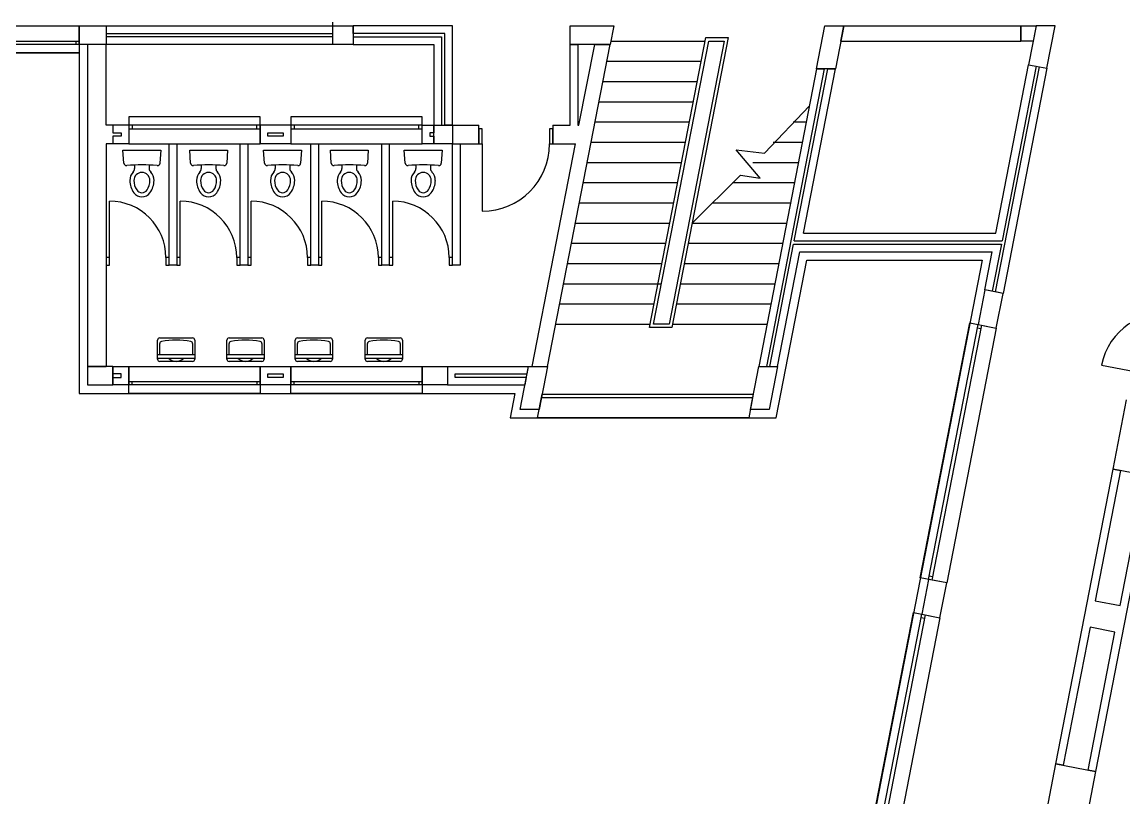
# Model space of a CAD drawing. Header units: millimetres. Extents: x -242071 to 82444, y -53139 to 112036.
# Drawn here: x -29882 to -13281, y 1732 to 13422 of the extents above; entities that cross this region are included whole.
import ezdxf

# ---------------------------------------------------------------- set-up
doc = ezdxf.new("R2010")
doc.units = ezdxf.units.MM
for name, color, linetype in [('Columns_conc_steel_timber', 5, 'Continuous'), ('Fixture_Sanitary', 2, 'Continuous'), ('Open_stairs_and_ramps', 2, 'Continuous'), ('Walls_brick_block_etc', 3, 'Continuous'), ('Windows_and_doors_to_brickwork', 1, 'Continuous')]:
    doc.layers.add(name, color=color, linetype=linetype)

msp = doc.modelspace()

# ---------------------------------------------------------------- linework, layer by layer
at = {"layer": 'Columns_conc_steel_timber', "color": 4, "linetype": 'Continuous'}
for p, q in [((-14832.5, 13136.3), (-14832.5, 13364.9)), ((-14832.5, 13364.9), (-14603.9, 13364.9)), ((-14603.9, 13364.9), (-14648.3, 13136.3)), ((-14648.3, 13136.3), (-14832.5, 13136.3)), ((-14306.6, 2245.8), (-13708.2, 2129.5))]:
    msp.add_line(p, q, dxfattribs=at)
for points in [[(-29022.5, 13085.5), (-29022.5, 13364.9), (-28616.1, 13364.9), (-28616.1, 13085.5), (-29022.5, 13085.5)], [(-25199.8, 13085.5), (-25199.8, 13364.9), (-24895, 13364.9), (-24895, 13085.5), (-25199.8, 13085.5)], [(-21624.7, 13364.9), (-20967.7, 13364.9), (-21022, 13085.5), (-21624.7, 13085.5), (-21624.7, 13364.9)], [(-17786.3, 13364.9), (-17501.7, 13364.9), (-17627.7, 12716.6), (-17912.3, 12716.6), (-17786.3, 13364.9)], [(-14319.2, 13364.9), (-14603.9, 13364.9), (-14717.9, 12778.2), (-14443.6, 12724.9), (-14319.2, 13364.9)], [(-23675.8, 11586.9), (-23675.8, 11866.3), (-23396.4, 11866.3), (-23396.4, 11586.9), (-23675.8, 11586.9)], [(-15102.6, 9334), (-15376.9, 9387.3), (-15478.7, 8863.7), (-15204.4, 8810.4), (-15102.6, 9334)], [(-28895.5, 7954.7), (-28514.5, 7954.7), (-28514.5, 8234.1), (-28895.5, 8234.1), (-28895.5, 7954.7)], [(-23853.6, 7954.7), (-23853.6, 8234.1), (-23472.6, 8234.1), (-23472.6, 7954.7), (-23853.6, 7954.7)], [(-22249.4, 8234.1), (-21964.8, 8234.1), (-22090.8, 7585.8), (-22375.4, 7585.8), (-22249.4, 8234.1)], [(-18783.4, 8234.1), (-18498.8, 8234.1), (-18624.8, 7585.8), (-18909.4, 7585.8), (-18783.4, 8234.1)], [(-12642, 7615.9), (-12845.5, 6568.7), (-13443.9, 6685), (-13240.4, 7732.2)], [(-15950.7, 4970.6), (-16225, 5023.9), (-16326.8, 4500.3), (-16052.4, 4447), (-15950.7, 4970.6)], [(-13708.2, 2129.5), (-13911.8, 1082.3), (-14510.2, 1198.6), (-14306.6, 2245.8)]]:
    msp.add_lwpolyline(points, dxfattribs=at)
at = {"layer": 'Fixture_Sanitary', "color": 1, "linetype": 'Continuous'}
for p, q in [((-27791, 11489.6), (-27803.4, 11296.1)), ((-26786.1, 11489.6), (-26798.5, 11296.1)), ((-25671.9, 11489.6), (-25684.3, 11296.1)), ((-24667, 11489.6), (-24679.4, 11296.1)), ((-23552.9, 11489.6), (-23565.2, 11296.1)), ((-28186, 11267.1), (-28186, 11216.2)), ((-27966, 11267.1), (-27966, 11216.2)), ((-27181.1, 11267.1), (-27181.1, 11216.2)), ((-26961.1, 11267.1), (-26961.1, 11216.2)), ((-26066.9, 11267.1), (-26066.9, 11216.2)), ((-25846.9, 11267.1), (-25846.9, 11216.2)), ((-25062, 11267.1), (-25062, 11216.2)), ((-24842, 11267.1), (-24842, 11216.2)), ((-23947.9, 11267.1), (-23947.9, 11216.2)), ((-23727.9, 11267.1), (-23727.9, 11216.2)), ((-27807.4, 8663.2), (-27313.3, 8663.2)), ((-26762.2, 8663.2), (-26268.1, 8663.2)), ((-25732.6, 8663.2), (-25238.5, 8663.2)), ((-24677.1, 8663.2), (-24183, 8663.2)), ((-27840.3, 8342.8), (-27840.3, 8630.2)), ((-27807.4, 8408.6), (-27807.4, 8577)), ((-27313.3, 8577), (-27313.3, 8408.6)), ((-27280.3, 8630.2), (-27280.3, 8342.8)), ((-26795.2, 8342.8), (-26795.2, 8630.2)), ((-26762.2, 8408.6), (-26762.2, 8577)), ((-26268.1, 8577), (-26268.1, 8408.6)), ((-26235.2, 8630.2), (-26235.2, 8342.8)), ((-25765.5, 8342.8), (-25765.5, 8630.2)), ((-25732.6, 8408.6), (-25732.6, 8577)), ((-25238.5, 8577), (-25238.5, 8408.6)), ((-25205.5, 8630.2), (-25205.5, 8342.8)), ((-24710, 8342.8), (-24710, 8630.2)), ((-24677.1, 8408.6), (-24677.1, 8577)), ((-24183, 8577), (-24183, 8408.6)), ((-24150, 8630.2), (-24150, 8342.8)), ((-27280.3, 8408.6), (-27840.3, 8408.6)), ((-27840.3, 8359.2), (-27280.3, 8359.2)), ((-27313.3, 8309.8), (-27807.4, 8309.8)), ((-26235.2, 8408.6), (-26795.2, 8408.6)), ((-26795.2, 8359.2), (-26235.2, 8359.2)), ((-26268.1, 8309.8), (-26762.2, 8309.8)), ((-25205.5, 8408.6), (-25765.5, 8408.6)), ((-25765.5, 8359.2), (-25205.5, 8359.2)), ((-25238.5, 8309.8), (-25732.6, 8309.8)), ((-24150, 8408.6), (-24710, 8408.6)), ((-24710, 8359.2), (-24150, 8359.2)), ((-24183, 8309.8), (-24677.1, 8309.8))]:
    msp.add_line(p, q, dxfattribs=at)
for points in [[(-28348.7, 11296.1), (-28361, 11489.6), (-27791, 11489.6)], [(-27343.8, 11296.1), (-27356.1, 11489.6), (-26786.1, 11489.6)], [(-26229.6, 11296.1), (-26241.9, 11489.6), (-25671.9, 11489.6)], [(-25224.7, 11296.1), (-25237, 11489.6), (-24667, 11489.6)], [(-24110.5, 11296.1), (-24122.9, 11489.6), (-23552.9, 11489.6)]]:
    msp.add_lwpolyline(points, dxfattribs=at)
for centre, radius, start, end in [((-28308.8, 11298.7), 40, 183.65705, 275.38944), ((-27843.3, 11298.7), 40, 264.61056, 356.34295), ((-27303.8, 11298.7), 40, 183.65683, 275.38944), ((-26838.4, 11298.7), 40, 264.61056, 356.34317), ((-26189.7, 11298.7), 40, 183.65683, 275.38944), ((-25724.2, 11298.7), 40, 264.61056, 356.34317), ((-25184.8, 11298.7), 40, 183.6566, 275.38944), ((-24719.3, 11298.7), 40, 264.60708, 356.34317), ((-24070.6, 11298.7), 40, 183.6566, 275.38944), ((-23605.1, 11298.7), 40, 264.61056, 356.3434), ((-28076, 8832.1), 2437.5, 84.60984, 95.39022), ((-28076, 11035.1), 182.5, 136.36972, 180), ((-28266, 11216.2), 80, 316.37131, 0), ((-28076, 11035.1), 121, 0, 180), ((-27886, 11216.2), 80, 180, 223.62869), ((-28076, 11035.1), 182.5, 0, 43.63028), ((-27071.1, 8832.1), 2437.5, 84.60984, 95.39016), ((-27071.1, 11035.1), 182.5, 136.36972, 180), ((-27261.1, 11216.2), 80, 316.37252, 0), ((-27071.1, 11035.1), 121, 0, 180), ((-26881.1, 11216.2), 80, 180, 223.62748), ((-27071.1, 11035.1), 182.5, 0, 43.63081), ((-25956.9, 8832.1), 2437.5, 84.60984, 95.39016), ((-25956.9, 11035.1), 182.5, 136.37025, 180), ((-26146.9, 11216.2), 80, 316.37011, 0), ((-25956.9, 11035.1), 121, 0, 180), ((-25766.9, 11216.2), 80, 180, 223.62748), ((-25956.9, 11035.1), 182.5, 0, 43.63081), ((-24952, 8832.1), 2437.5, 84.6099, 95.39016), ((-24952, 11035.1), 182.5, 136.36972, 180), ((-25142, 11216.2), 80, 316.37131, 0), ((-24952, 11035.1), 121, 0, 180), ((-24762, 11216.2), 80, 180, 223.62989), ((-24952, 11035.1), 182.5, 0, 43.63028), ((-23837.9, 8832.1), 2437.5, 84.6099, 95.39016), ((-23837.9, 11035.1), 182.5, 136.36972, 180), ((-24027.9, 11216.2), 80, 316.37131, 0), ((-23837.9, 11035.1), 121, 0, 180), ((-23647.9, 11216.2), 80, 180, 223.62869), ((-23837.9, 11035.1), 182.5, 0, 43.63028), ((-27949.3, 11035.1), 309.2, 180, 216.6263), ((-27939.3, 11035.1), 257.7, 180, 213.32985), ((-28212.8, 11035.1), 257.7, 326.66985, 0), ((-28202.7, 11035.1), 309.2, 323.37397, 0), ((-26944.4, 11035.1), 309.2, 180, 216.6263), ((-26934.4, 11035.1), 257.7, 180, 213.32985), ((-27207.8, 11035.1), 257.7, 326.67015, 0), ((-27197.8, 11035.1), 309.2, 323.3737, 0), ((-25830.3, 11035.1), 309.2, 180, 216.6263), ((-25820.2, 11035.1), 257.7, 180, 213.33015), ((-26093.7, 11035.1), 257.7, 326.66985, 0), ((-26083.6, 11035.1), 309.2, 323.3737, 0), ((-24825.3, 11035.1), 309.2, 180, 216.6263), ((-24815.3, 11035.1), 257.7, 180, 213.32985), ((-25088.8, 11035.1), 257.7, 326.66985, 0), ((-25078.7, 11035.1), 309.2, 323.37343, 0), ((-23711.2, 11035.1), 309.2, 180, 216.62657), ((-23701.1, 11035.1), 257.7, 180, 213.32985), ((-23974.6, 11035.1), 257.7, 326.66985, 0), ((-23964.5, 11035.1), 309.2, 323.37343, 0), ((-28076, 10940.9), 151.3, 216.62624, 270), ((-28076, 10945.2), 94.1, 213.33008, 270), ((-28076, 10945.2), 94.1, 270, 326.6691), ((-28076, 10940.9), 151.3, 270, 323.37376), ((-27071.1, 10940.9), 151.3, 216.62624, 270), ((-27071.1, 10945.2), 94.1, 213.32927, 270), ((-27071.1, 10945.2), 94.1, 270, 326.6691), ((-27071.1, 10940.9), 151.3, 270, 323.37376), ((-25956.9, 10940.9), 151.3, 216.62624, 270), ((-25956.9, 10945.2), 94.1, 213.33008, 270), ((-25956.9, 10945.2), 94.1, 270, 326.66828), ((-25956.9, 10940.9), 151.3, 270, 323.37376), ((-24952, 10940.9), 151.3, 216.62624, 270), ((-24952, 10945.2), 94.1, 213.33008, 270), ((-24952, 10945.2), 94.1, 270, 326.6691), ((-24952, 10940.9), 151.3, 270, 323.37321), ((-23837.9, 10940.9), 151.3, 216.62624, 270), ((-23837.9, 10945.2), 94.1, 213.33008, 270), ((-23837.9, 10945.2), 94.1, 270, 326.6691), ((-23837.9, 10940.9), 151.3, 270, 323.37321), ((-27807.4, 8630.2), 32.9, 90, 180), ((-27313.3, 8630.2), 32.9, 0, 90), ((-26762.2, 8630.2), 32.9, 90, 180), ((-26268.1, 8630.2), 32.9, 0, 90), ((-25732.6, 8630.2), 32.9, 90, 180), ((-25238.5, 8630.2), 32.9, 0, 90), ((-24677.1, 8630.2), 32.9, 90, 180), ((-24183, 8630.2), 32.9, 0, 90), ((-27774.5, 8577), 32.9, 100.84567, 180), ((-27560.3, 7459), 1171.3, 79.15806, 100.84194), ((-27346.2, 8577), 32.9, 0, 79.16267), ((-26729.3, 8577), 32.9, 100.8415, 180), ((-26515.2, 7459), 1171.3, 79.15806, 100.84194), ((-26301.1, 8577), 32.9, 0, 79.1585), ((-25699.6, 8577), 32.9, 100.84567, 180), ((-25485.5, 7459), 1171.3, 79.15795, 100.84194), ((-25271.4, 8577), 32.9, 0, 79.1585), ((-24644.1, 8577), 32.9, 100.83733, 180), ((-24430, 7459), 1171.3, 79.15806, 100.84194), ((-24215.9, 8577), 32.9, 0, 79.1585), ((-27807.4, 8342.8), 32.9, 180, 270), ((-27560.3, 8469), 159.2, 223.6033, 316.39791), ((-27313.3, 8342.8), 32.9, 270, 0), ((-26762.2, 8342.8), 32.9, 180, 270), ((-26515.2, 8469), 159.2, 223.6027, 316.3973), ((-26268.1, 8342.8), 32.9, 270, 0), ((-25732.6, 8342.8), 32.9, 180, 270), ((-25485.5, 8469), 159.2, 223.6033, 316.39791), ((-25238.5, 8342.8), 32.9, 270, 0), ((-24677.1, 8342.8), 32.9, 180, 270), ((-24430, 8469), 159.2, 223.6027, 316.3967), ((-24183, 8342.8), 32.9, 270, 0)]:
    msp.add_arc(centre, radius, start, end, dxfattribs=at)
at = {"layer": 'Open_stairs_and_ramps', "color": 2, "linetype": 'Continuous'}
for p, q in [((-21012.1, 13136.3), (-19588.9, 13136.3)), ((-21071.3, 12831.5), (-19648.2, 12831.5)), ((-21130.6, 12526.7), (-19707.4, 12526.7)), ((-21189.8, 12221.9), (-19766.7, 12221.9)), ((-21249, 11917.1), (-19825.9, 11917.1)), ((-18263, 11917.1), (-18067.7, 11917.1)), ((-21308.3, 11612.3), (-19885.1, 11612.3)), ((-18567.8, 11612.3), (-18126.9, 11612.3)), ((-21367.5, 11307.5), (-19944.4, 11307.5)), ((-18872.6, 11307.5), (-18186.2, 11307.5)), ((-21426.7, 11002.7), (-20003.6, 11002.7)), ((-19177.4, 11002.7), (-18245.4, 11002.7)), ((-21486, 10697.9), (-20062.8, 10697.9)), ((-19482.2, 10697.9), (-18304.6, 10697.9)), ((-21545.2, 10393.1), (-20122.1, 10393.1)), ((-19787, 10393.1), (-18363.9, 10393.1)), ((-21604.4, 10088.3), (-20181.3, 10088.3)), ((-19846.2, 10088.3), (-18423.1, 10088.3)), ((-21663.7, 9783.5), (-20240.5, 9783.5)), ((-19905.5, 9783.5), (-18482.3, 9783.5)), ((-21722.9, 9478.7), (-20248, 9478.7)), ((-19964.7, 9478.7), (-18541.6, 9478.7)), ((-21782.1, 9173.9), (-20359, 9173.9)), ((-20023.9, 9173.9), (-18600.8, 9173.9)), ((-21841.4, 8869.1), (-20418.2, 8869.1)), ((-20083.2, 8869.1), (-18660, 8869.1))]:
    msp.add_line(p, q, dxfattribs=at)
for points in [[(-19579.1, 13187.1), (-19244, 13187.1), (-20093, 8818.3), (-20428.1, 8818.3), (-19579.1, 13187.1)], [(-19537.2, 13136.3), (-19305.6, 13136.3), (-20134.9, 8869.1), (-20366.5, 8869.1), (-19537.2, 13136.3)], [(-19787, 10393.1), (-19059.8, 11114.2), (-18764, 11072), (-19123.2, 11497.9), (-18696.4, 11444.2), (-18020.6, 12159.5)]]:
    msp.add_lwpolyline(points, dxfattribs=at)
at = {"layer": 'Walls_brick_block_etc', "color": 3, "linetype": 'Continuous'}
for p, q in [((-28616.1, 13364.9), (-28616.1, 13250.6)), ((-28616.1, 13364.9), (-25199.8, 13364.9)), ((-25199.8, 13307.7), (-25199.8, 13422)), ((-24895, 13250.6), (-24895, 13364.9)), ((-23396.4, 13364.9), (-24895, 13364.9)), ((-23396.4, 11866.3), (-23396.4, 13364.9)), ((-17546.1, 13136.3), (-17501.7, 13364.9)), ((-17501.7, 13364.9), (-14832.5, 13364.9)), ((-14832.5, 13364.9), (-14832.5, 13136.3)), ((-28616.1, 13250.6), (-25199.8, 13250.6)), ((-28616.1, 13199.8), (-28616.1, 13085.5)), ((-25199.8, 13199.8), (-28616.1, 13199.8)), ((-25199.8, 13085.5), (-25199.8, 13199.8)), ((-23510.7, 13250.6), (-24895, 13250.6)), ((-24895, 13199.8), (-24895, 13085.5)), ((-24895, 13199.8), (-23561.5, 13199.8)), ((-23561.5, 13199.8), (-23561.5, 11866.3)), ((-23510.7, 11866.3), (-23510.7, 13250.6)), ((-17546.1, 13136.3), (-14832.5, 13136.3)), ((-17546.1, 13136.3), (-17546.1, 13136.3)), ((-28895.5, 13085.5), (-28895.5, 8234.1)), ((-28616.1, 11866.3), (-28616.1, 13085.5)), ((-25199.8, 13085.5), (-28616.1, 13085.5)), ((-24895, 13085.5), (-23675.8, 13085.5)), ((-23675.8, 13085.5), (-23675.8, 11866.3)), ((-21964.8, 8234.1), (-21022, 13085.5)), ((-21491.8, 11866.3), (-21254.8, 13085.5)), ((-21254.8, 13085.5), (-21022, 13085.5)), ((-17912.3, 12716.6), (-18783.4, 8234.1)), ((-17795.8, 12716.6), (-18667, 8234.1)), ((-18247.5, 10126.4), (-17744.1, 12716.6)), ((-18108.8, 10240.7), (-17627.7, 12716.6)), ((-17912.3, 12716.6), (-17795.8, 12716.6)), ((-17744.1, 12716.6), (-17627.7, 12716.6)), ((-15211.1, 10240.7), (-14717.9, 12778.2)), ((-14605.7, 12756.4), (-15116.9, 10126.4)), ((-14717.9, 12778.2), (-14605.7, 12756.4)), ((-28273.2, 11866.3), (-28616.1, 11866.3)), ((-28273.2, 11866.3), (-28273.2, 11586.9)), ((-26292, 11866.3), (-26292, 11586.9)), ((-25834.8, 11866.3), (-26292, 11866.3)), ((-25834.8, 11866.3), (-25834.8, 11586.9)), ((-23675.8, 11866.3), (-23561.5, 11866.3)), ((-23396.4, 11866.3), (-23510.7, 11866.3)), ((-23396.4, 11866.3), (-23000.7, 11866.3)), ((-23000.7, 11586.9), (-23000.7, 11866.3)), ((-21883.1, 11866.3), (-21883.1, 11586.9)), ((-21883.1, 11866.3), (-21624.7, 11866.3)), ((-21510.4, 11866.3), (-21491.8, 11866.3)), ((-28273.2, 11586.9), (-28616.1, 11586.9)), ((-28616.1, 11586.9), (-28616.1, 8234.1)), ((-25834.8, 11586.9), (-26292, 11586.9)), ((-23396.4, 11586.9), (-23000.7, 11586.9)), ((-23282.1, 11586.9), (-23282.1, 9758.1)), ((-22197.7, 8234.1), (-21546.1, 11586.9)), ((-21883.1, 11586.9), (-21546.1, 11586.9)), ((-18108.8, 10240.7), (-15211.1, 10240.7)), ((-18615.3, 8234.1), (-18257.4, 10075.6)), ((-18498.8, 8234.1), (-18163.1, 9961.3)), ((-18257.4, 10075.6), (-15126.7, 10075.6)), ((-18247.5, 10126.4), (-15116.9, 10126.4)), ((-18163.1, 9961.3), (-15265.4, 9961.3)), ((-15376.9, 9387.3), (-15265.4, 9961.3)), ((-15126.7, 10075.6), (-15264.8, 9365.5)), ((-15264.8, 9365.5), (-15376.9, 9387.3)), ((-28895.5, 8234.1), (-28616.1, 8234.1)), ((-28514.5, 8234.1), (-28514.5, 7954.7)), ((-28514.5, 8119.8), (-28514.5, 8234.1)), ((-23472.6, 8234.1), (-23472.6, 7954.7)), ((-23472.6, 8234.1), (-22249.4, 8234.1)), ((-22271.6, 8119.8), (-22249.4, 8234.1)), ((-22197.7, 8234.1), (-21964.8, 8234.1)), ((-18783.4, 8234.1), (-18667, 8234.1)), ((-18615.3, 8234.1), (-18498.8, 8234.1)), ((-22303.7, 7954.7), (-22281.5, 8069)), ((-23472.6, 7954.7), (-22303.7, 7954.7))]:
    msp.add_line(p, q, dxfattribs=at)
for points in [[(-31392, 12755.3), (-31392, 12958.5), (-29022.5, 12958.5), (-29022.5, 7827.7)], [(-21624.7, 11866.3), (-21624.7, 13085.5), (-21510.4, 13085.5), (-21510.4, 11866.3)], [(-14443.6, 12724.9), (-15102.6, 9334), (-15214.8, 9355.8), (-14555.8, 12746.7), (-14443.6, 12724.9)], [(-28514.5, 11866.3), (-28514.5, 11752), (-28387.5, 11752), (-28387.5, 11701.2), (-28514.5, 11701.2), (-28514.5, 11586.9)], [(-23853.6, 11586.9), (-23853.6, 11866.3), (-23675.8, 11866.3), (-23675.8, 11752), (-23739.3, 11752), (-23739.3, 11701.2), (-23675.8, 11701.2), (-23675.8, 11586.9), (-23853.6, 11586.9)], [(-26177.7, 11701.2), (-26177.7, 11752), (-25949.1, 11752), (-25949.1, 11701.2), (-26177.7, 11701.2)], [(-27663.6, 9758.1), (-27663.6, 11586.9), (-27549.3, 11586.9), (-27549.3, 9758.1), (-27663.6, 9758.1)], [(-26596.8, 9758.1), (-26596.8, 11586.9), (-26482.5, 11586.9), (-26482.5, 9758.1), (-26596.8, 9758.1)], [(-25530, 9758.1), (-25530, 11586.9), (-25415.7, 11586.9), (-25415.7, 9758.1), (-25530, 9758.1)], [(-24463.2, 9758.1), (-24463.2, 11586.9), (-24348.9, 11586.9), (-24348.9, 9758.1), (-24463.2, 9758.1)], [(-23282.1, 9758.1), (-23396.4, 9758.1), (-23396.4, 11586.9)], [(-22529.5, 7458.8), (-18520.1, 7458.8), (-18058.5, 9834.3), (-15419.4, 9834.3), (-17327.4, 16.8)], [(-28514.5, 8234.1), (-28273.2, 8234.1), (-28273.2, 7954.7), (-28514.5, 7954.7), (-28514.5, 8069), (-28387.5, 8069), (-28387.5, 8119.8), (-28514.5, 8119.8)], [(-26292, 7954.7), (-26292, 8234.1), (-25834.8, 8234.1), (-25834.8, 7954.7), (-26292, 7954.7)], [(-26177.7, 8069), (-26177.7, 8119.8), (-25949.1, 8119.8), (-25949.1, 8069), (-26177.7, 8069)], [(-22281.5, 8069), (-23358.3, 8069), (-23358.3, 8119.8), (-22271.6, 8119.8)], [(-29022.5, 7827.7), (-22457.8, 7827.7), (-22529.5, 7458.8)], [(-14306.6, 2245.8), (-13443.9, 6685), (-13331.7, 6663.2), (-13712.9, 4701.7), (-13338.9, 4629), (-12957.7, 6590.5), (-12845.5, 6568.7), (-13708.2, 2129.5), (-13820.4, 2151.3), (-13416.4, 4230.1), (-13790.4, 4302.8), (-14194.4, 2224), (-14306.6, 2245.8)]]:
    msp.add_lwpolyline(points, dxfattribs=at)
at = {"layer": 'Windows_and_doors_to_brickwork', "color": 1, "linetype": 'Continuous'}
for p, q in [((-31112.6, 13136.3), (-29022.5, 13136.3)), ((-29073.3, 13136.3), (-29073.3, 13085.5)), ((-29022.5, 13085.5), (-31112.6, 13085.5)), ((-26292, 11866.3), (-28273.2, 11866.3)), ((-28273.2, 11815.5), (-26292, 11815.5)), ((-28222.4, 11866.3), (-28222.4, 11815.5)), ((-26342.8, 11815.5), (-26342.8, 11866.3)), ((-23853.6, 11866.3), (-25834.8, 11866.3)), ((-25834.8, 11815.5), (-23853.6, 11815.5)), ((-25784, 11866.3), (-25784, 11815.5)), ((-23904.4, 11815.5), (-23904.4, 11866.3)), ((-16224.9, 5023.9), (-15478.6, 8863.7)), ((-15428.8, 8854), (-16175.1, 5014.2)), ((-15488.3, 8813.8), (-15438.5, 8804.1)), ((-28273.2, 8005.5), (-26292, 8005.5)), ((-28222.4, 7954.7), (-28222.4, 8005.5)), ((-26342.8, 8005.5), (-26342.8, 7954.7)), ((-25834.8, 8005.5), (-23853.6, 8005.5)), ((-25784, 7954.7), (-25784, 8005.5)), ((-23904.4, 8005.5), (-23904.4, 7954.7)), ((-26292, 7954.7), (-28273.2, 7954.7)), ((-23853.6, 7954.7), (-25834.8, 7954.7)), ((-22056.2, 7763.6), (-18874.9, 7763.6)), ((-16165.4, 5064.1), (-16215.2, 5073.8)), ((-17072.9, 660.5), (-16326.7, 4500.3)), ((-16276.8, 4490.6), (-17023, 650.8)), ((-16336.4, 4450.4), (-16286.5, 4440.7))]:
    msp.add_line(p, q, dxfattribs=at)
at = {"layer": 'Windows_and_doors_to_brickwork', "color": 2, "linetype": 'Continuous'}
for p, q in [((-22949.9, 11586.9), (-22949.9, 10570.9)), ((-28565.3, 9872.4), (-28565.3, 10723.3)), ((-27498.5, 9872.4), (-27498.5, 10723.3)), ((-26431.7, 9872.4), (-26431.7, 10723.3)), ((-25364.9, 9872.4), (-25364.9, 10723.3)), ((-24298.1, 9872.4), (-24298.1, 10723.3)), ((-13617.9, 8252.7), (-12670.5, 8068.6))]:
    msp.add_line(p, q, dxfattribs=at)
at = {"layer": 'Windows_and_doors_to_brickwork', "color": 1, "linetype": 'Continuous'}
for points in [[(-31112.6, 12958.5), (-31112.6, 13364.9), (-29022.5, 13364.9), (-29022.5, 12958.5), (-31112.6, 12958.5)], [(-28273.2, 11993.3), (-28273.2, 11586.9), (-26292, 11586.9), (-26292, 11993.3), (-28273.2, 11993.3)], [(-25834.8, 11993.3), (-25834.8, 11586.9), (-23853.6, 11586.9), (-23853.6, 11993.3), (-25834.8, 11993.3)], [(-15603.3, 8887.9), (-15204.4, 8810.4), (-15950.7, 4970.6), (-16349.6, 5048.1), (-15603.3, 8887.9)], [(-28273.2, 7827.7), (-28273.2, 8234.1), (-26292, 8234.1), (-26292, 7827.7), (-28273.2, 7827.7)], [(-25834.8, 7827.7), (-25834.8, 8234.1), (-23853.6, 8234.1), (-23853.6, 7827.7), (-25834.8, 7827.7)], [(-22046.4, 7814.4), (-18865, 7814.4), (-18934.1, 7458.8), (-22115.5, 7458.8), (-22046.4, 7814.4)], [(-16451.4, 4524.5), (-16052.4, 4447), (-16798.6, 607.2), (-17197.5, 684.8), (-16451.4, 4524.5)]]:
    msp.add_lwpolyline(points, dxfattribs=at)
at = {"layer": 'Windows_and_doors_to_brickwork', "color": 2, "linetype": 'Continuous'}
for points in [[(-23000.7, 11586.9), (-22949.9, 11586.9), (-22949.9, 11815.5), (-23000.7, 11815.5), (-23000.7, 11586.9)], [(-21933.9, 11586.9), (-21883.1, 11586.9), (-21883.1, 11815.5), (-21933.9, 11815.5), (-21933.9, 11586.9)], [(-28616.1, 9758.1), (-28565.3, 9758.1), (-28565.3, 9872.4), (-28616.1, 9872.4), (-28616.1, 9758.1)], [(-27714.4, 9758.1), (-27663.6, 9758.1), (-27663.6, 9872.4), (-27714.4, 9872.4), (-27714.4, 9758.1)], [(-27549.3, 9758.1), (-27498.5, 9758.1), (-27498.5, 9872.4), (-27549.3, 9872.4), (-27549.3, 9758.1)], [(-26647.6, 9758.1), (-26596.8, 9758.1), (-26596.8, 9872.4), (-26647.6, 9872.4), (-26647.6, 9758.1)], [(-26482.5, 9758.1), (-26431.7, 9758.1), (-26431.7, 9872.4), (-26482.5, 9872.4), (-26482.5, 9758.1)], [(-25580.8, 9758.1), (-25530, 9758.1), (-25530, 9872.4), (-25580.8, 9872.4), (-25580.8, 9758.1)], [(-25415.7, 9758.1), (-25364.9, 9758.1), (-25364.9, 9872.4), (-25415.7, 9872.4), (-25415.7, 9758.1)], [(-24514, 9758.1), (-24463.2, 9758.1), (-24463.2, 9872.4), (-24514, 9872.4), (-24514, 9758.1)], [(-24348.9, 9758.1), (-24298.1, 9758.1), (-24298.1, 9872.4), (-24348.9, 9872.4), (-24348.9, 9758.1)], [(-23447.2, 9758.1), (-23396.4, 9758.1), (-23396.4, 9872.4), (-23447.2, 9872.4), (-23447.2, 9758.1)]]:
    msp.add_lwpolyline(points, dxfattribs=at)
for centre, radius, start, end in [((-22949.9, 11586.9), 1016, 270, 0), ((-28565.3, 9872.4), 850.9, 0, 90), ((-27498.5, 9872.4), 850.9, 0, 90), ((-26431.7, 9872.4), 850.9, 0, 90), ((-25364.9, 9872.4), 850.9, 0, 90), ((-24298.1, 9872.4), 850.9, 0, 90), ((-12670.5, 8068.6), 965.2, 79.00211, 169.00207)]:
    msp.add_arc(centre, radius, start, end, dxfattribs=at)

doc.saveas('drawing.dxf')
